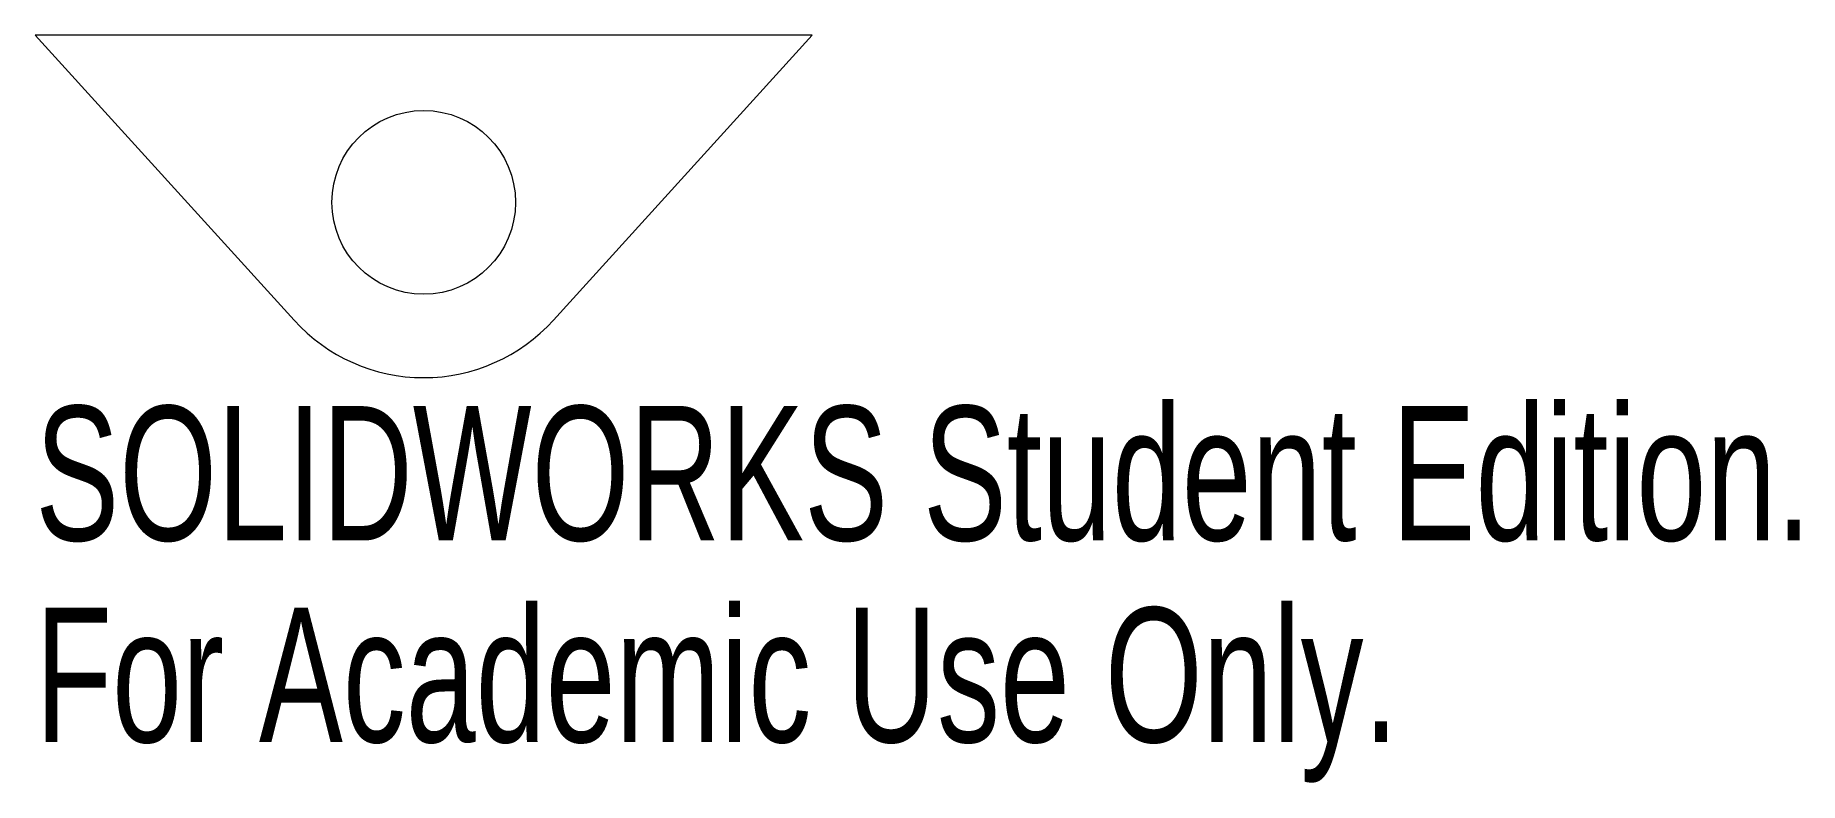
# Model space of a CAD drawing. Header units: millimetres. Extents: x 100.3 to 163.7, y -28.1 to -1.2.
import ezdxf

# ---------------------------------------------------------------- set-up
doc = ezdxf.new("R2010")
doc.units = ezdxf.units.MM
doc.styles.add('SLDTEXTSTYLE0', font='TXT', dxfattribs={"width": 0.7})

msp = doc.modelspace()

# ---------------------------------------------------------------- linework, layer by layer
at = {"color": 7, "linetype": 'Continuous', "lineweight": 15}
for p, q in [((100.269, -1.245), (109.574, -11.488)), ((128.208, -1.245), (100.269, -1.245)), ((118.903, -11.488), (128.208, -1.245))]:
    msp.add_line(p, q, dxfattribs=at)
msp.add_circle((114.239, -7.25), 3.302, dxfattribs=at)
msp.add_arc((114.239, -7.25), 6.302, 222.25378, 317.74622, dxfattribs=at)

# ---------------------------------------------------------------- texts
at = {"color": 7, "linetype": 'Continuous', "char_height": 4.83362, "attachment_point": 1, "style": 'SLDTEXTSTYLE0'}
for s, insert in [('SOLIDWORKS Student Edition.', (100.269, -14.572)), ('For Academic Use Only.', (100.269, -21.822))]:
    msp.add_mtext(s, dxfattribs=dict(at, insert=insert))

doc.saveas('drawing.dxf')
